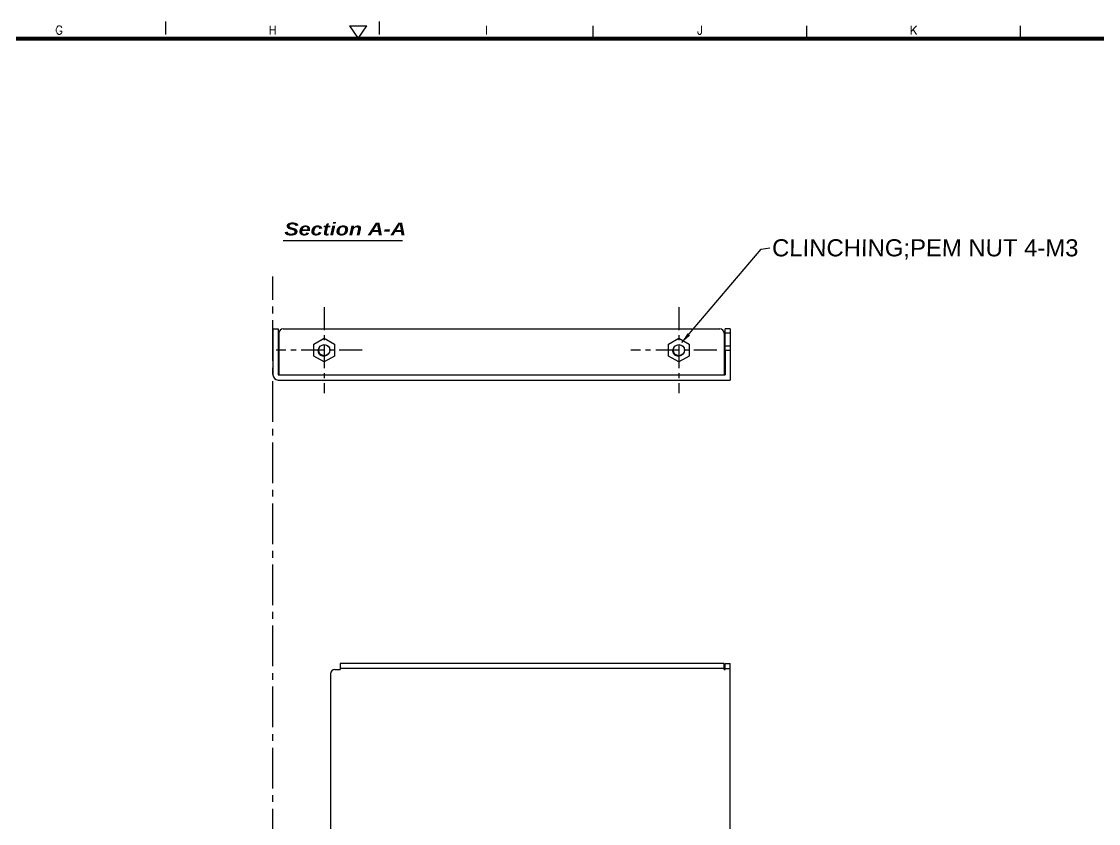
# Model space of a CAD drawing. Extents: x -425 to 6552, y -3049 to 3105.
# Drawn here: x 1769.6 to 2021.7, y -2199.2 to -2011.5 of the extents above; entities that cross this region are included whole.
import ezdxf
from ezdxf.enums import TextEntityAlignment as Align

# ---------------------------------------------------------------- set-up
doc = ezdxf.new("R2010")
doc.units = 0
doc.linetypes.add('CENTER', pattern=[17.8, 10.75, -2.35, 2.35, -2.35])
doc.linetypes.add('CENTER2', pattern=[28.575, 19.05, -3.175, 3.175, -3.175])
doc.layers.get('0').update_dxf_attribs({"linetype": 'CONTINUOUS'})
for name, color, linetype in [('3', 112, 'CENTER'), ('CV', 6, 'CONTINUOUS'), ('DIM', 1, 'CONTINUOUS'), ('PANEL_LT-SPIDXF_CONTINUOUS', 7, 'CONTINUOUS')]:
    doc.layers.add(name, color=color, linetype=linetype)
doc.styles.add('N', font='arialbi.ttf', dxfattribs={"width": 0.8, "oblique": 5})
doc.styles.add('OMI-1', font='arial.ttf', dxfattribs={"oblique": 1})
doc.styles.add('SIM', font='simplex')
doc.dimstyles.new('1', dxfattribs={"dimtxt": 4, "dimasz": 2.5, "dimexe": 0.8, "dimexo": 0.3, "dimgap": 0.5, "dimtad": 1, "dimtoh": 1, "dimdec": 1, "dimzin": 0, "dimtxsty": 'OMI-1', "dimcen": 0, "dimclrd": 256, "dimclre": 256, "dimclrt": 256, "dimazin": 3, "dimtfac": 0.8, "dimtdec": 1, "dimtix": 1, "dimtmove": 0, "dimatfit": 3, "dimtolj": 1, "dimtzin": 0})

msp = doc.modelspace()

# ---------------------------------------------------------------- linework, layer by layer
for p, q in [((1803.41, -2014.53), (1803.41, -2011.53)), ((1846.41, -2012.53), (1848.41, -2015.53)), ((1846.41, -2012.53), (1850.41, -2012.53)), ((1848.41, -2015.53), (1850.41, -2012.53)), ((1853.41, -2014.53), (1853.41, -2011.53)), ((1903.41, -2015.53), (1903.41, -2012.53)), ((1953.41, -2015.53), (1953.41, -2012.53)), ((2003.41, -2015.53), (2003.41, -2012.53))]:
    msp.add_line(p, q)
at = {"color": 4, "linetype": 'CONTINUOUS'}
for p, q in [((1838.07, -2087.02), (1840.47, -2085.64)), ((1840.47, -2085.64), (1842.87, -2087.02)), ((1921.07, -2087.02), (1923.47, -2085.64)), ((1923.47, -2085.64), (1925.87, -2087.02)), ((1838.07, -2089.79), (1838.07, -2087.02)), ((1842.87, -2087.02), (1842.87, -2089.79)), ((1921.07, -2089.79), (1921.07, -2087.02)), ((1925.87, -2087.02), (1925.87, -2089.79)), ((1840.47, -2091.18), (1838.07, -2089.79)), ((1842.87, -2089.79), (1840.47, -2091.18)), ((1923.47, -2091.18), (1921.07, -2089.79)), ((1925.87, -2089.79), (1923.47, -2091.18))]:
    msp.add_line(p, q, dxfattribs=at)
at = {"const_width": 1}
msp.add_lwpolyline([(2253.41, -2015.53), (1453.41, -2015.53), (1453.41, -2565.53), (2253.41, -2565.53)], close=True, dxfattribs=at)
at = {"color": 4, "linetype": 'CONTINUOUS'}
for centre in [(1840.47, -2088.41), (1923.47, -2088.41)]:
    msp.add_circle(centre, 1.3, dxfattribs=at)
for points, knots in [([(1839.44, -2089.49), (1839.38, -2089.43), (1839.28, -2089.29), (1839.17, -2089.06), (1839.1, -2088.82), (1839.07, -2088.56), (1839.09, -2088.31), (1839.16, -2088.06), (1839.27, -2087.83), (1839.38, -2087.69), (1839.43, -2087.63)], [0, 0, 0, 0, 0.124975, 0.24994, 0.374914, 0.499902, 0.624914, 0.749949, 0.874979, 1, 1, 1, 1]), ([(1922.44, -2089.49), (1922.38, -2089.43), (1922.28, -2089.29), (1922.17, -2089.06), (1922.1, -2088.82), (1922.07, -2088.56), (1922.09, -2088.31), (1922.16, -2088.06), (1922.27, -2087.83), (1922.38, -2087.69), (1922.43, -2087.63)], [0, 0, 0, 0, 0.124975, 0.24994, 0.374914, 0.499902, 0.624914, 0.749949, 0.874979, 1, 1, 1, 1]), ([(1841.3, -2089.41), (1841.24, -2089.47), (1841.11, -2089.58), (1840.89, -2089.7), (1840.64, -2089.78), (1840.39, -2089.82), (1840.13, -2089.8), (1839.88, -2089.74), (1839.65, -2089.64), (1839.51, -2089.55), (1839.44, -2089.49)], [0, 0, 0, 0, 0.124986, 0.249972, 0.374967, 0.499966, 0.624971, 0.749978, 0.874991, 1, 1, 1, 1]), ([(1924.3, -2089.41), (1924.24, -2089.47), (1924.11, -2089.58), (1923.89, -2089.7), (1923.64, -2089.78), (1923.39, -2089.82), (1923.13, -2089.8), (1922.88, -2089.74), (1922.65, -2089.64), (1922.51, -2089.55), (1922.44, -2089.49)], [0, 0, 0, 0, 0.124986, 0.249972, 0.374967, 0.499966, 0.624971, 0.749978, 0.874991, 1, 1, 1, 1])]:
    msp.add_open_spline(points, degree=3, knots=knots, dxfattribs=at)
at = {"layer": '3', "linetype": 'CENTER2', "ltscale": 0.5}
msp.add_line((1828.47, -2448.12), (1828.47, -2071.21), dxfattribs=at)
at = {"layer": '3', "linetype": 'CENTER', "ltscale": 0.5}
for p, q in [((1840.47, -2078.34), (1840.47, -2098.47)), ((1923.47, -2078.34), (1923.47, -2098.47)), ((1849.31, -2088.41), (1829.19, -2088.41)), ((1932.31, -2088.41), (1912.19, -2088.41))]:
    msp.add_line(p, q, dxfattribs=at)
at = {"layer": 'CV', "color": 6, "const_width": 0.3}
msp.add_lwpolyline([(1830.79, -2062.78), (1858.79, -2062.78)], dxfattribs=at)
at = {"layer": 'PANEL_LT-SPIDXF_CONTINUOUS', "color": 7, "linetype": 'CONTINUOUS'}
for p, q in [((1828.47, -2083.41), (1829.67, -2083.41)), ((1828.47, -2083.41), (1828.47, -2094.21)), ((1829.67, -2083.41), (1829.67, -2094.21)), ((1830.87, -2083.41), (1933.07, -2083.41)), ((1935.47, -2083.41), (1934.27, -2083.41)), ((1934.27, -2088.29), (1934.27, -2083.41)), ((1935.47, -2083.41), (1935.47, -2095.41)), ((1829.87, -2084.41), (1829.87, -2094.21)), ((1934.07, -2084.41), (1934.07, -2094.21)), ((1935.47, -2084.41), (1934.27, -2084.41)), ((1934.27, -2087.41), (1935.47, -2087.41)), ((1934.27, -2088.41), (1935.47, -2088.41)), ((1934.27, -2088.41), (1934.27, -2094.21)), ((1829.67, -2094.21), (1934.27, -2094.21)), ((1829.67, -2095.41), (1935.47, -2095.41)), ((1844.17, -2161.73), (1844.17, -2163.13)), ((1934.07, -2161.73), (1844.17, -2161.73)), ((1934.07, -2163.13), (1934.07, -2161.73)), ((1934.27, -2163.13), (1934.27, -2161.73)), ((1934.27, -2161.73), (1935.47, -2161.73)), ((1935.47, -2201.48), (1935.47, -2161.73)), ((1841.97, -2164.13), (1841.97, -2202.23)), ((1842.97, -2163.13), (1844.17, -2163.13)), ((1934.07, -2162.93), (1844.17, -2162.93)), ((1934.07, -2163.13), (1934.27, -2163.13)), ((1934.27, -2162.93), (1935.47, -2162.93))]:
    msp.add_line(p, q, dxfattribs=at)
for centre, radius, start, end in [((1830.87, -2084.41), 1, 90, 180), ((1933.07, -2084.41), 1, 0, 90), ((1829.67, -2094.21), 1.2, 180, 270), ((1842.97, -2164.13), 1, 90, 180)]:
    msp.add_arc(centre, radius, start, end, dxfattribs=at)

# ---------------------------------------------------------------- texts
at = {"style": 'SIM'}
for s, p in [('G', (1778.41, -2014.53)), ('H', (1828.41, -2014.53)), ('I', (1878.41, -2014.53)), ('J', (1928.41, -2014.53)), ('K', (1978.41, -2014.53))]:
    msp.add_text(s, height=2, dxfattribs=at).set_placement(p, align=Align.CENTER)
at = {"layer": 'CV', "color": 6, "style": 'N', "width": 1.2}
msp.add_text('Section A-A', height=3, dxfattribs=at).set_placement((1845.39, -2060.01), align=Align.MIDDLE)
at = {"layer": 'DIM', "insert": (1945.24, -2062.47), "char_height": 4, "attachment_point": 1, "style": 'OMI-1'}
msp.add_mtext('CLINCHING;PEM NUT 4-M3 ', dxfattribs=at)

# ---------------------------------------------------------------- leaders
at = {"layer": 'DIM', "annotation_type": 0, "has_hookline": 1, "hookline_direction": 0, "text_width": 71.55}
msp.add_leader([(1924.16, -2086.64), (1942.73, -2064.76), (1944.74, -2064.47)], dimstyle='1', override={"dimgap": 0.5, "dimtad": 0}, dxfattribs=at)

doc.saveas('drawing.dxf')
